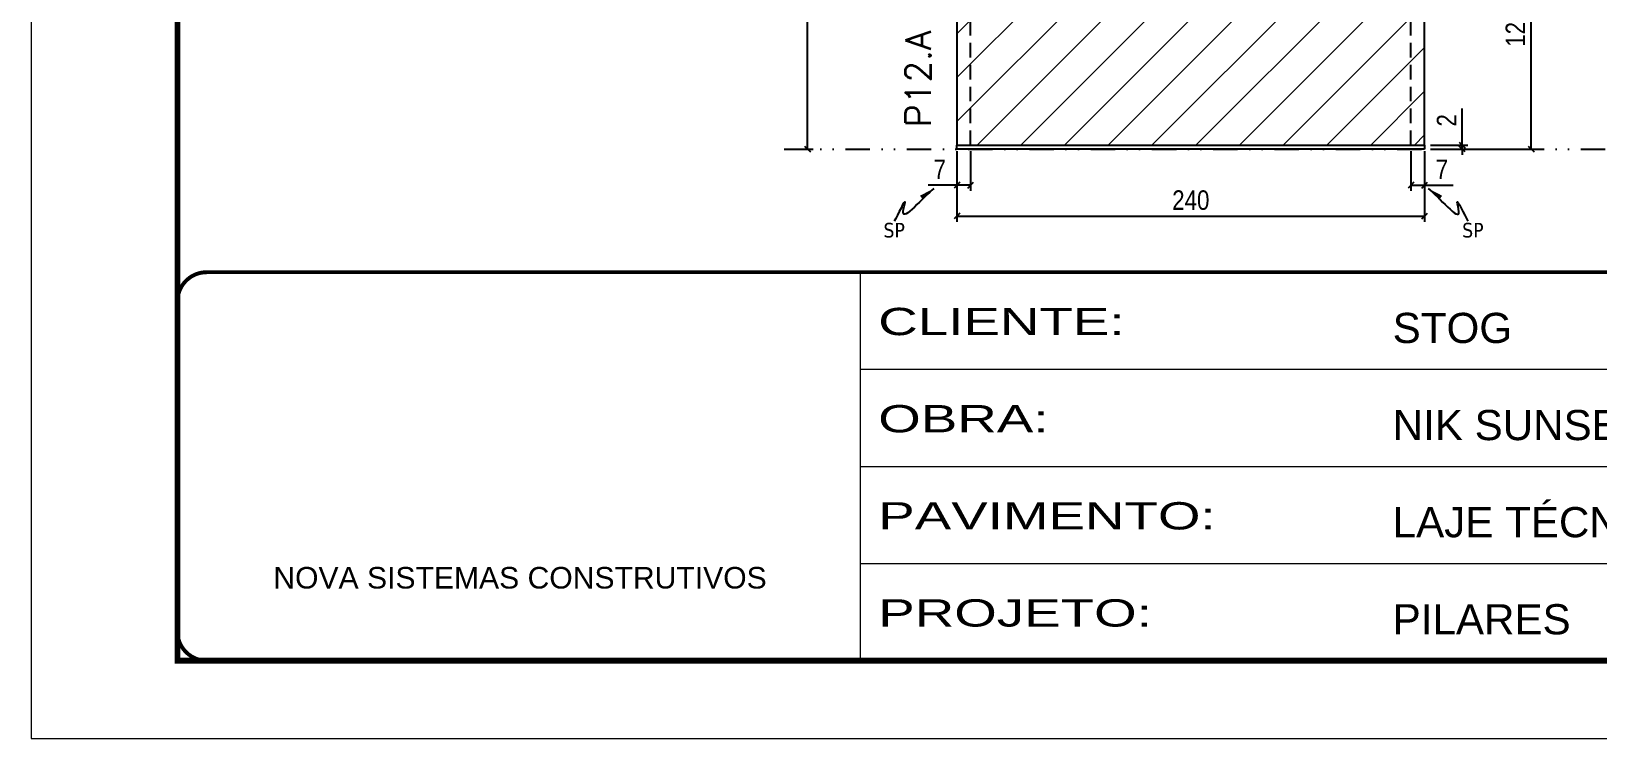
# Model space of a CAD drawing. Extents: x 808 to 7089, y -98 to 17032.
# Drawn here: x 2407 to 3211, y 12537 to 12900 of the extents above; entities that cross this region are included whole.
import ezdxf

# ---------------------------------------------------------------- set-up
doc = ezdxf.new("R2010")
doc.units = 0
for name, pattern in [('CONTINUO', [0]), ('DASHED', [0.75, 0.5, -0.25]), ('DIVIDE2', [0.625, 0.25, -0.125, 0, -0.125, 0, -0.125]), ('HIDDEN', [0.375, 0.25, -0.125])]:
    doc.linetypes.add(name, pattern=pattern)
for name, color, linetype in [('COTA', 241, 'Continuous'), ('Nível', 160, 'Continuous'), ('Painéis', 200, 'Continuous'), ('Sarrafo de Pressão', 42, 'HIDDEN'), ('texto', 7, 'Continuous')]:
    doc.layers.add(name, color=color, linetype=linetype)
for name, color, linetype, lineweight in [('Folhas', 255, 'Continuous', 9), ('REAPROVEITAMENTO', 251, 'Continuous', 9), ('SARRAFO DE PRESSAO', 251, 'DASHED', 9), ('Texto Seção', 7, 'Continuous', 15)]:
    doc.layers.add(name, color=color, linetype=linetype, lineweight=lineweight)
doc.styles.add('ARIAL', font='arial.ttf')
doc.styles.add('COTA TECNICA', font='techl___.ttf', dxfattribs={"height": 10})
doc.styles.add('COTA TECNICA-50', font='techl___.ttf', dxfattribs={"height": 10})
doc.styles.add('REGUA-120', font='ROMANS.shx', dxfattribs={"height": 15})
doc.styles.get("Standard").update_dxf_attribs({"font": 'arial.ttf'})
doc.styles.add('Tecnologia', font='')
doc.styles.get('Tecnologia').set_extended_font_data('Forgotten Futurist')
doc.dimstyles.new('COTA PAINEL-50', dxfattribs={"dimtxt": 10, "dimasz": 3, "dimexe": 3, "dimexo": 3, "dimgap": 3, "dimtad": 1, "dimdec": 1, "dimzin": 12, "dimdsep": 46, "dimtxsty": 'COTA TECNICA-50', "dimblk1": 'OBLIQUE', "dimblk2": 'OBLIQUE', "dimsah": 1, "dimcen": 0.9, "dimclrd": 4, "dimclre": 4, "dimclrt": 240, "dimadec": 1, "dimazin": 3, "dimtfac": 1, "dimtdec": 1, "dimtmove": 0, "dimatfit": 3, "dimfxl": 1, "dimtolj": 1, "dimtzin": 12, "dimarcsym": 0})
doc.dimstyles.new('PAINEL', dxfattribs={"dimtxt": 10, "dimasz": 3, "dimexe": 3, "dimexo": 3, "dimgap": 3, "dimtad": 1, "dimdec": 1, "dimzin": 12, "dimdsep": 46, "dimtxsty": 'COTA TECNICA', "dimblk1": 'OBLIQUE', "dimblk2": 'OBLIQUE', "dimsah": 1, "dimcen": 0.9, "dimclrd": 4, "dimclre": 4, "dimclrt": 240, "dimadec": 1, "dimazin": 3, "dimtfac": 1, "dimtdec": 1, "dimtmove": 0, "dimatfit": 3, "dimfxl": 1, "dimtolj": 1, "dimtzin": 12, "dimarcsym": 0})
doc.dimstyles.get("Standard").update_dxf_attribs({"dimtxt": 0.18, "dimasz": 0.18, "dimexe": 0.18, "dimexo": 0.0625, "dimgap": 0.09, "dimtad": 0, "dimtih": 1, "dimtoh": 1, "dimdec": 4, "dimzin": 0, "dimdsep": 46, "dimtxsty": 'Standard', "dimcen": 0.09, "dimadec": 0, "dimazin": 0, "dimtfac": 1, "dimtdec": 4, "dimtofl": 0, "dimtmove": 0, "dimatfit": 3, "dimfxl": 1, "dimtolj": 1, "dimtzin": 0, "dimarcsym": 0})

# ---------------------------------------------------------------- blocks, each defined once
blk = doc.blocks.new('9999999999')
at = {"color": 30, "linetype": 'CONTINUO'}
for p, q in [((98564.56, 34230.21), (98564.56, 34429.45)), ((98564.56, 34379.64), (99583.98, 34379.64)), ((98564.56, 34329.83), (99487.98, 34329.83)), ((98564.56, 34280.02), (99487.98, 34280.02))]:
    blk.add_line(p, q, dxfattribs=at)
at = {"color": 30, "linetype": 'CONTINUO', "const_width": 2}
blk.add_lwpolyline([(99583.98, 34230.21), (99583.98, 34414.45, 0.414214), (99568.98, 34429.45), (98228.98, 34429.45, 0.414214), (98213.98, 34414.45), (98213.98, 34245.21, 0.414214), (98228.98, 34230.21), (99583.98, 34230.21)], format="xyb", dxfattribs=at)
at = {"layer": 'Folhas'}
blk.add_lwpolyline([(98138.98, 34190.21), (99623.98, 34190.21), (99623.98, 35240.21), (98138.98, 35240.21)], close=True, dxfattribs=at)
at = {"layer": 'Folhas', "color": 30, "const_width": 3}
blk.add_lwpolyline([(98213.98, 34230.21), (99583.98, 34230.21), (99583.98, 35200.21), (98213.98, 35200.21)], close=True, dxfattribs=at)
at = {"color": 7, "linetype": 'Continuous', "ltscale": 5, "style": 'ARIAL'}
for s, height, p in [('STOG', 15.483, (98837.68, 34393.13)), ('NIK SUNSET', 15.483, (98837.68, 34343.32)), ('LAJE TÉCNICA', 15.4829, (98837.68, 34293.51)), ('NOVA SISTEMAS CONSTRUTIVOS', 11.0592, (98263.19, 34267.21)), ('PILARES', 15.483, (98837.68, 34243.7))]:
    blk.add_text(s, height=height, dxfattribs=at).set_placement(p)
at = {"layer": 'Folhas', "color": 7, "style": 'Tecnologia', "width": 1.5}
for s, p in [('CLIENTE:', (98573.65, 34397.17)), ('OBRA:', (98573.65, 34347.31)), ('PAVIMENTO:', (98573.65, 34297.5)), ('PROJETO:', (98573.65, 34247.69))]:
    blk.add_text(s, height=14, dxfattribs=at).set_placement(p)
blk = doc.blocks.new('_Oblique')
at = {"color": 0, "linetype": 'ByBlock', "lineweight": -2}
blk.add_line((-0.5, -0.5), (0.5, 0.5), dxfattribs=at)
blk = doc.blocks.new('*D366')
at = {"layer": 'COTA', "color": 4, "lineweight": -2, "transparency": 16777216}
for p, q in [((2796.14, 13169.17), (2807.99, 13169.17)), ((2804.99, 12839.17), (2804.99, 13169.17)), ((2796.14, 12839.17), (2807.99, 12839.17))]:
    blk.add_line(p, q, dxfattribs=at)
at = {"layer": 'Defpoints', "color": 0, "transparency": 16777216}
for p in [(2793.14, 13169.17), (2804.99, 13169.17), (2793.14, 12839.17)]:
    blk.add_point(p, dxfattribs=at)
at = {"layer": 'COTA', "color": 4, "lineweight": -2, "transparency": 16777216, "xscale": 3, "yscale": 3, "zscale": 3}
for p, rotation in [((2804.99, 13169.17), 90), ((2804.99, 12839.17), 270)]:
    blk.add_blockref('_Oblique', p, dxfattribs=dict(at, rotation=rotation))
at = {"layer": 'COTA', "color": 240, "transparency": 16777216, "insert": (2796.77, 13004.17), "char_height": 10, "attachment_point": 5, "rotation": 90, "style": 'COTA TECNICA-50'}
blk.add_mtext('\\A1;330', dxfattribs=at)
blk = doc.blocks.new('*D349')
at = {"layer": 'COTA', "color": 4, "lineweight": -2, "transparency": 16777216}
for p, q in [((2881.76, 12838.17), (2881.76, 12801.8)), ((3121.76, 12838.17), (3121.76, 12801.8)), ((2881.76, 12804.8), (3121.76, 12804.8))]:
    blk.add_line(p, q, dxfattribs=at)
at = {"layer": 'Defpoints', "color": 0, "transparency": 16777216}
for p in [(2881.76, 12841.17), (3121.76, 12841.17), (3121.76, 12804.8)]:
    blk.add_point(p, dxfattribs=at)
at = {"layer": 'COTA', "color": 4, "lineweight": -2, "transparency": 16777216, "xscale": 3, "yscale": 3, "zscale": 3, "rotation": 180}
blk.add_blockref('_Oblique', (2881.76, 12804.8), dxfattribs=at)
at = {"layer": 'COTA', "color": 4, "lineweight": -2, "transparency": 16777216, "xscale": 3, "yscale": 3, "zscale": 3}
blk.add_blockref('_Oblique', (3121.76, 12804.8), dxfattribs=at)
at = {"layer": 'COTA', "color": 240, "transparency": 16777216, "insert": (3001.76, 12812.91), "char_height": 10, "attachment_point": 5, "style": 'COTA TECNICA'}
blk.add_mtext('\\A1;240', dxfattribs=at)
blk = doc.blocks.new('*D350')
at = {"layer": 'COTA', "color": 4, "lineweight": -2, "transparency": 16777216}
for p, q in [((2881.76, 12836.17), (2881.76, 12817.66)), ((2888.76, 12838.17), (2888.76, 12817.66)), ((2881.76, 12820.66), (2867.03, 12820.66)), ((2888.76, 12820.66), (2881.76, 12820.66))]:
    blk.add_line(p, q, dxfattribs=at)
at = {"layer": 'Defpoints', "color": 0, "transparency": 16777216}
for p in [(2881.76, 12839.17), (2888.76, 12841.17), (2881.76, 12820.66)]:
    blk.add_point(p, dxfattribs=at)
at = {"layer": 'COTA', "color": 4, "lineweight": -2, "transparency": 16777216, "xscale": 3, "yscale": 3, "zscale": 3, "rotation": 180}
blk.add_blockref('_Oblique', (2881.76, 12820.66), dxfattribs=at)
at = {"layer": 'COTA', "color": 4, "lineweight": -2, "transparency": 16777216, "xscale": 3, "yscale": 3, "zscale": 3}
blk.add_blockref('_Oblique', (2888.76, 12820.66), dxfattribs=at)
at = {"layer": 'COTA', "color": 240, "transparency": 16777216, "insert": (2872.9, 12828.73), "char_height": 10, "attachment_point": 5, "style": 'COTA TECNICA-50'}
blk.add_mtext('\\A1;7', dxfattribs=at)
blk = doc.blocks.new('*D351')
at = {"layer": 'COTA', "color": 4, "lineweight": -2, "transparency": 16777216}
for p, q in [((3114.76, 12838.17), (3114.76, 12817.66)), ((3121.76, 12836.17), (3121.76, 12817.66)), ((3114.76, 12820.66), (3121.76, 12820.66)), ((3121.76, 12820.66), (3136.5, 12820.66))]:
    blk.add_line(p, q, dxfattribs=at)
at = {"layer": 'Defpoints', "color": 0, "transparency": 16777216}
for p in [(3114.76, 12841.17), (3121.76, 12839.17), (3121.76, 12820.66)]:
    blk.add_point(p, dxfattribs=at)
at = {"layer": 'COTA', "color": 4, "lineweight": -2, "transparency": 16777216, "xscale": 3, "yscale": 3, "zscale": 3, "rotation": 180}
blk.add_blockref('_Oblique', (3114.76, 12820.66), dxfattribs=at)
at = {"layer": 'COTA', "color": 4, "lineweight": -2, "transparency": 16777216, "xscale": 3, "yscale": 3, "zscale": 3}
blk.add_blockref('_Oblique', (3121.76, 12820.66), dxfattribs=at)
at = {"layer": 'COTA', "color": 240, "transparency": 16777216, "insert": (3130.63, 12828.73), "char_height": 10, "attachment_point": 5, "style": 'COTA TECNICA-50'}
blk.add_mtext('\\A1;7', dxfattribs=at)
blk = doc.blocks.new('*D352')
at = {"layer": 'COTA', "color": 4, "linetype": 'ByBlock', "lineweight": -2, "transparency": 16777216}
for p, q in [((3124.76, 12963.17), (3179.41, 12963.17)), ((3176.41, 12839.17), (3176.41, 12963.17)), ((3124.76, 12839.17), (3179.41, 12839.17))]:
    blk.add_line(p, q, dxfattribs=at)
at = {"layer": 'Defpoints', "color": 0, "linetype": 'ByBlock', "transparency": 16777216}
for p in [(3121.76, 12963.17), (3176.41, 12963.17), (3121.76, 12839.17)]:
    blk.add_point(p, dxfattribs=at)
at = {"layer": 'COTA', "color": 4, "linetype": 'ByBlock', "lineweight": -2, "transparency": 16777216, "xscale": 3, "yscale": 3, "zscale": 3}
for p, rotation in [((3176.41, 12963.17), 90), ((3176.41, 12839.17), 270)]:
    blk.add_blockref('_Oblique', p, dxfattribs=dict(at, rotation=rotation))
at = {"layer": 'COTA', "color": 240, "linetype": 'ByBlock', "transparency": 16777216, "insert": (3168.33, 12901.17), "char_height": 10, "attachment_point": 5, "rotation": 90, "style": 'COTA TECNICA'}
blk.add_mtext('\\A1;124', dxfattribs=at)
blk = doc.blocks.new('*D353')
at = {"layer": 'COTA', "color": 4, "lineweight": -2, "transparency": 16777216}
for p, q in [((3141.02, 12841.17), (3141.02, 12859.97)), ((3124.76, 12841.17), (3144.02, 12841.17)), ((3124.76, 12839.17), (3144.02, 12839.17)), ((3141.02, 12839.17), (3141.02, 12841.17)), ((3141.02, 12839.17), (3141.02, 12836.17))]:
    blk.add_line(p, q, dxfattribs=at)
at = {"layer": 'Defpoints', "color": 0, "transparency": 16777216}
for p in [(3121.76, 12841.17), (3121.76, 12839.17), (3141.02, 12839.17)]:
    blk.add_point(p, dxfattribs=at)
at = {"layer": 'COTA', "color": 4, "lineweight": -2, "transparency": 16777216, "xscale": 3, "yscale": 3, "zscale": 3}
for p, rotation in [((3141.02, 12841.17), 270), ((3141.02, 12839.17), 90)]:
    blk.add_blockref('_Oblique', p, dxfattribs=dict(at, rotation=rotation))
at = {"layer": 'COTA', "color": 240, "transparency": 16777216, "insert": (3133.02, 12853.91), "char_height": 10, "attachment_point": 5, "rotation": 90, "style": 'COTA TECNICA-50'}
blk.add_mtext('\\A1;2', dxfattribs=at)
blk = doc.blocks.new('*D354')
at = {"layer": 'COTA', "color": 4, "linetype": 'ByBlock', "lineweight": -2, "transparency": 16777216}
for p, q in [((3124.76, 12963.17), (3179.41, 12963.17)), ((3176.41, 12839.17), (3176.41, 12963.17)), ((3124.76, 12839.17), (3179.41, 12839.17))]:
    blk.add_line(p, q, dxfattribs=at)
at = {"layer": 'Defpoints', "color": 0, "linetype": 'ByBlock', "transparency": 16777216}
for p in [(3121.76, 12963.17), (3176.41, 12963.17), (3121.76, 12839.17)]:
    blk.add_point(p, dxfattribs=at)
at = {"layer": 'COTA', "color": 4, "linetype": 'ByBlock', "lineweight": -2, "transparency": 16777216, "xscale": 3, "yscale": 3, "zscale": 3}
for p, rotation in [((3176.41, 12963.17), 90), ((3176.41, 12839.17), 270)]:
    blk.add_blockref('_Oblique', p, dxfattribs=dict(at, rotation=rotation))
at = {"layer": 'COTA', "color": 240, "linetype": 'ByBlock', "transparency": 16777216, "insert": (3168.33, 12901.17), "char_height": 10, "attachment_point": 5, "rotation": 90, "style": 'COTA TECNICA'}
blk.add_mtext('\\A1;124', dxfattribs=at)

msp = doc.modelspace()

# ---------------------------------------------------------------- hatches: boundary and pattern name
at = {"layer": 'REAPROVEITAMENTO', "linetype": 'ByBlock'}
h = msp.add_hatch(dxfattribs=at)
h.set_pattern_fill('ANSI31', color=256, scale=5, style=2)
h.set_pattern_definition([(45, (-704.41, 3766.763), (-11.22532, 11.22532), [])])
h.paths.add_polyline_path([(3121.76, 12989.17), (2881.76, 12989.17), (2881.76, 12841.17), (3121.76, 12841.17)])

# ---------------------------------------------------------------- linework, layer by layer
at = {"layer": 'Nível', "color": 4, "linetype": 'DIVIDE2', "ltscale": 50}
msp.add_line((2793.14, 12839.17), (3851.67, 12839.17), dxfattribs=at)
at = {"layer": 'Painéis'}
for points in [[(3121.76, 12963.17), (2881.76, 12963.17), (2881.76, 12841.17), (3121.76, 12841.17)], [(3121.76, 12839.17), (2881.76, 12839.17), (2881.76, 12841.17), (3121.76, 12841.17)]]:
    msp.add_lwpolyline(points, close=True, dxfattribs=at)
at = {"layer": 'Sarrafo de Pressão', "ltscale": 30}
for p, q in [((2888.76, 12841.17), (2888.76, 12963.17)), ((3114.76, 12841.17), (3114.76, 12963.17))]:
    msp.add_line(p, q, dxfattribs=at)

# ---------------------------------------------------------------- block references
at = {"layer": 'SARRAFO DE PRESSAO', "color": 6, "linetype": 'ByBlock'}
msp.add_blockref('9999999999', (-95732.31, -21653.45), dxfattribs=at)

# ---------------------------------------------------------------- texts
at = {"layer": 'texto', "color": 0, "char_height": 7.5, "attachment_point": 5}
for insert in [(2849.52, 12797.49), (3146.54, 12797.49)]:
    msp.add_mtext('{\\fTahoma|b0|i0|c0|p34;\\C4;SP}', dxfattribs=dict(at, insert=insert))
at = {"layer": 'Texto Seção', "insert": (2868.29, 12850.42), "char_height": 13, "width": 285.3299, "attachment_point": 7, "rotation": 90, "style": 'REGUA-120'}
msp.add_mtext('P12.A', dxfattribs=at)

# ---------------------------------------------------------------- dimensions: what is measured, and where the dimension line sits
at = {"layer": 'COTA'}
for base, p1, p2, angle, picture, middle in [((2804.99, 13169.17), (2793.14, 12839.17), (2793.14, 13169.17), 90, '*D366', (2796.77, 13004.17)), ((2881.76, 12820.66), (2888.76, 12841.17), (2881.76, 12839.17), 180, '*D350', (2872.9, 12828.73))]:
    dim = msp.add_linear_dim(base=base, p1=p1, p2=p2, angle=angle, dimstyle='COTA PAINEL-50', dxfattribs=at)
    dim.commit()
    dim.dimension.update_dxf_attribs({"geometry": picture, "text_midpoint": middle})
at = {"layer": 'COTA', "linetype": 'ByBlock'}
for picture in ['*D352', '*D354']:
    dim = msp.add_aligned_dim(p1=(3121.76, 12839.17), p2=(3121.76, 12963.17), distance=-54.64, dimstyle='PAINEL', dxfattribs=at)
    dim.commit()
    dim.dimension.update_dxf_attribs({"geometry": picture, "text_midpoint": (3168.33, 12901.17)})
at = {"layer": 'COTA'}
dim = msp.add_linear_dim(base=(3141.02, 12839.17), p1=(3121.76, 12841.17), p2=(3121.76, 12839.17), angle=90, dimstyle='COTA PAINEL-50', dxfattribs=at)
dim.commit()
dim.dimension.update_dxf_attribs({"geometry": '*D353', "text_midpoint": (3141.02, 12853.91), "dimtype": 160})
dim = msp.add_linear_dim(base=(3121.76, 12804.8), p1=(2881.76, 12841.17), p2=(3121.76, 12841.17), dimstyle='PAINEL', override={"dimarcsym": 2}, dxfattribs=at)
dim.commit()
dim.dimension.update_dxf_attribs({"geometry": '*D349', "text_midpoint": (3001.76, 12812.91)})
dim = msp.add_linear_dim(base=(3121.76, 12820.66), p1=(3114.76, 12841.17), p2=(3121.76, 12839.17), dimstyle='COTA PAINEL-50', dxfattribs=at)
dim.commit()
dim.dimension.update_dxf_attribs({"geometry": '*D351', "text_midpoint": (3130.63, 12828.73)})

# ---------------------------------------------------------------- leaders
at = {"layer": 'COTA', "path_type": 1}
for points in [[(2869.94, 12818.98), (2854.15, 12807.15), (2855.08, 12811.96), (2849.52, 12802.18)], [(3123.59, 12818.98), (3139.38, 12807.15), (3138.45, 12811.96), (3144.01, 12802.18)]]:
    msp.add_leader(points, dimstyle='Standard', override={"dimasz": 8}, dxfattribs=at)

doc.saveas('drawing.dxf')
